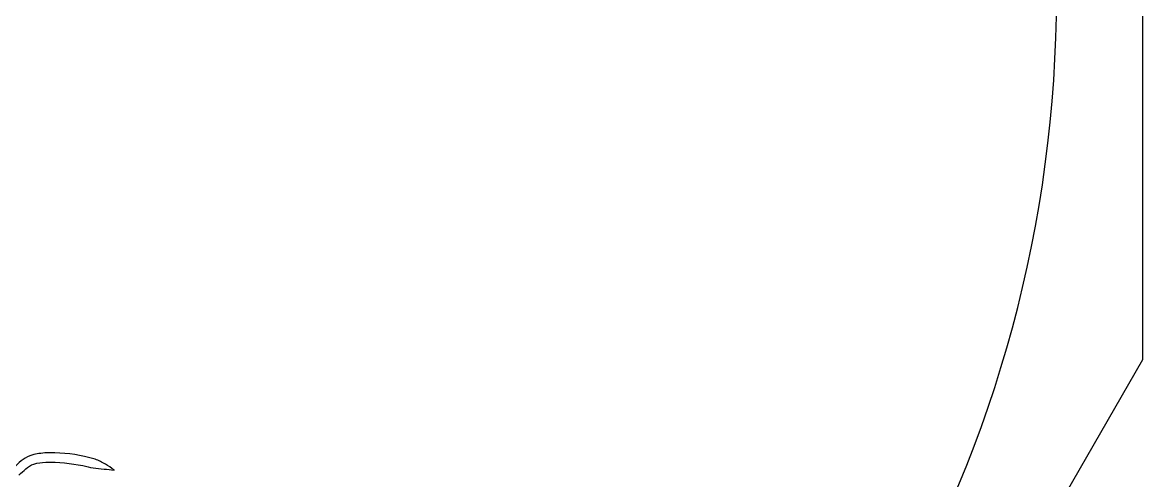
# Model space of a CAD drawing. Extents: x 5.1 to 86.3, y 5.1 to 86.3.
# Drawn here: x 52.84 to 86.27, y 31.23 to 44.89 of the extents above; entities that cross this region are included whole.
import ezdxf

# ---------------------------------------------------------------- set-up
doc = ezdxf.new("R2010")
doc.units = 0
doc.layers.add('View004', color=7, linetype='CONTINUOUS')

msp = doc.modelspace()

# ---------------------------------------------------------------- linework, layer by layer
at = {"layer": 'View004', "color": 7}
for p, q in [((86.270293, 56.571188), (86.270293, 34.830789)), ((86.270293, 34.830789), (75.399291, 16.002689))]:
    msp.add_line(p, q, dxfattribs=at)
at = {"layer": 'View004', "color": 1}
for p in [(55.57101, 31.538189), (55.574658, 31.548267)]:
    msp.add_line(p, (55.574658, 31.548267), dxfattribs=at)
at = {"layer": 'View004', "color": 3}
msp.add_open_spline([(64.701292, 12.792276), (76.458533, 19.580323), (83.701292, 32.125149), (83.701292, 45.701241)], degree=3, dxfattribs=at)
at = {"layer": 'View004', "color": 1}
for points in [[(53.057672, 31.965232), (52.862593, 31.891094), (52.716059, 31.74853), (52.570151, 31.605759)], [(53.509733, 32.05021), (53.320763, 32.029112), (53.234016, 32.032251), (53.057672, 31.965232)], [(53.176421, 31.719642), (53.311595, 31.76439), (53.392907, 31.761958), (53.537512, 31.77462)], [(54.687344, 31.947104), (54.301622, 32.030859), (53.903937, 32.067611), (53.509733, 32.05021)], [(53.537512, 31.77462), (53.908002, 31.792814), (54.27661, 31.742145), (54.639509, 31.672162)], [(55.010784, 31.862973), (54.9061, 31.901072), (54.796208, 31.923461), (54.687344, 31.947104)], [(55.314032, 31.719019), (55.212949, 31.767006), (55.115931, 31.824705), (55.010784, 31.862973)], [(52.73157, 31.388462), (52.869936, 31.512874), (52.99406, 31.659273), (53.176421, 31.719642)], [(54.639509, 31.672162), (54.743483, 31.652113), (54.845776, 31.623279), (54.950356, 31.606673)], [(54.950356, 31.606673), (55.056835, 31.589763), (55.164721, 31.583394), (55.271904, 31.571759)], [(55.271904, 31.571759), (55.371605, 31.560556), (55.471306, 31.549377), (55.57101, 31.538189)], [(55.574658, 31.548267), (55.487782, 31.605183), (55.400908, 31.662103), (55.314032, 31.719019)]]:
    msp.add_open_spline(points, degree=3, dxfattribs=at)

doc.saveas('drawing.dxf')
